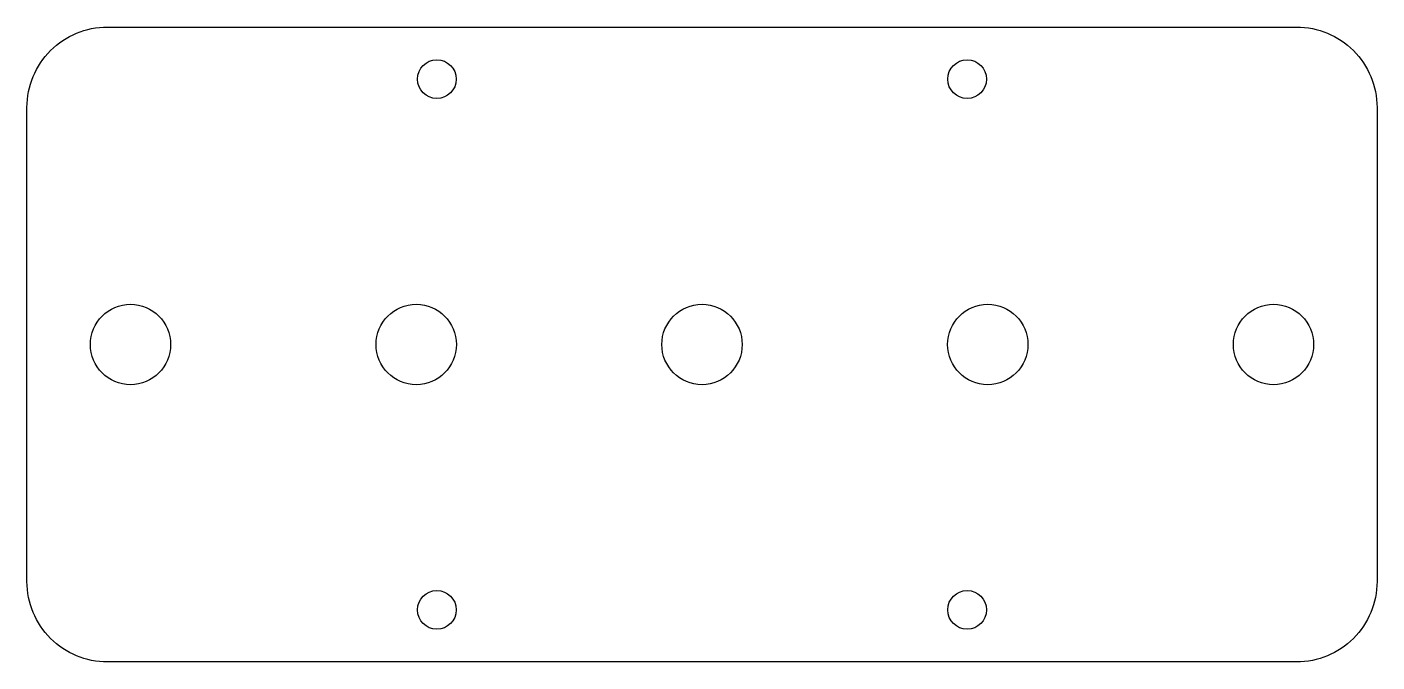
# Model space of a CAD drawing. Header units: millimetres. Extents: x -60 to 60, y -28 to 28.
import ezdxf

# ---------------------------------------------------------------- set-up
doc = ezdxf.new("R2010")
doc.units = ezdxf.units.MM
doc.layers.get('0').update_dxf_attribs({"linetype": 'CONTINUOUS'})

msp = doc.modelspace()

# ---------------------------------------------------------------- linework, layer by layer
msp.add_lwpolyline([(52.86, 28.2, -0.414214), (60, 21.06), (60, -21.06, -0.414214), (52.86, -28.2), (-52.86, -28.2, -0.414214), (-60, -21.06), (-60, 21.06, -0.414214), (-52.86, 28.2)], format="xyb", close=True)
for centre, radius in [((-23.57, 23.57), 1.72), ((23.57, 23.57), 1.72), ((-50.8, 0), 3.57), ((-25.4, 0), 3.57), ((0, 0), 3.57), ((25.4, 0), 3.57), ((50.8, 0), 3.57), ((-23.57, -23.57), 1.72), ((23.57, -23.57), 1.72)]:
    msp.add_circle(centre, radius)

doc.saveas('drawing.dxf')
